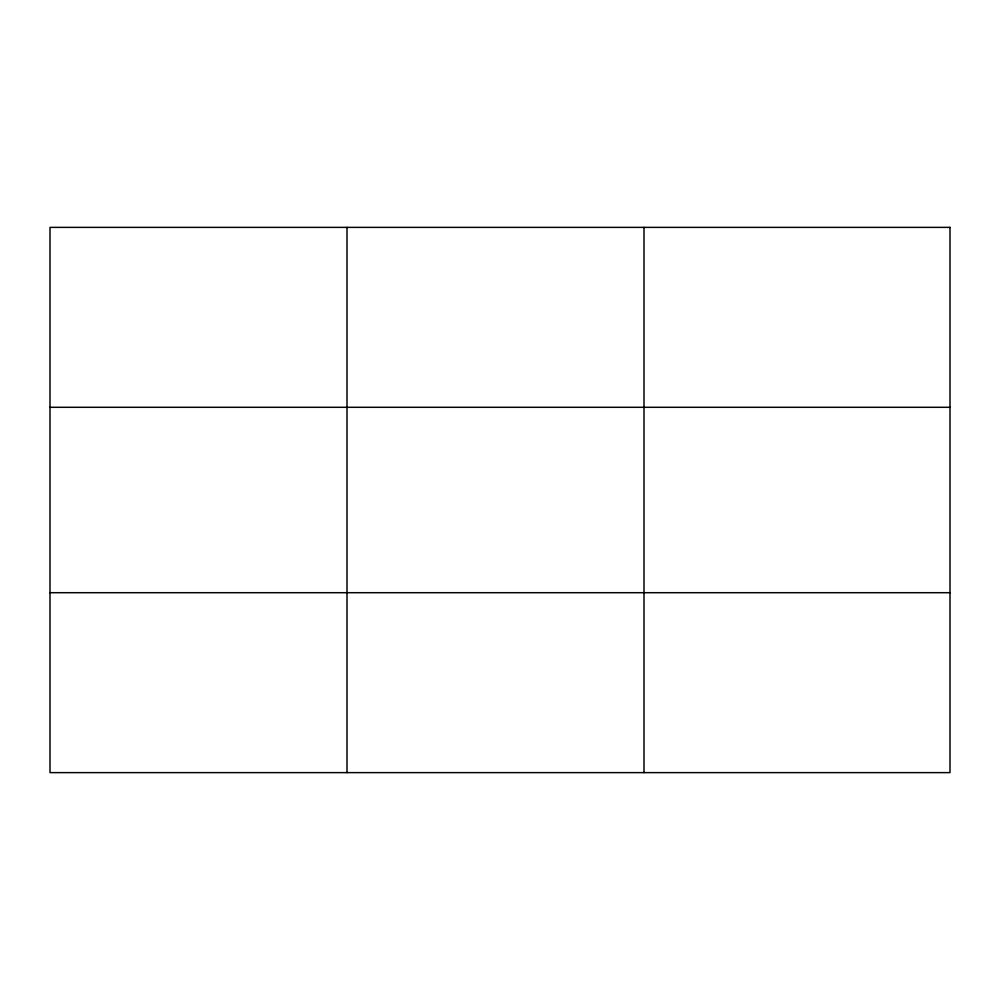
<?xml version="1.0" encoding="UTF-8"?>
<svg xmlns="http://www.w3.org/2000/svg" width="1000" height="1000" viewBox="0 0 1000 1000"><rect width="100%" height="100%" fill="white"/><g stroke="black" fill="none" stroke-linecap="round" stroke-linejoin="round"><path stroke-width="1.5" d="M347 227.375L347 772.625M644 227.375L644 772.625M50 407.3L950 407.3M50 592.7L950 592.7M950 227.375L950 772.625L50 772.625L50 227.375L950 227.375"/></g></svg>
